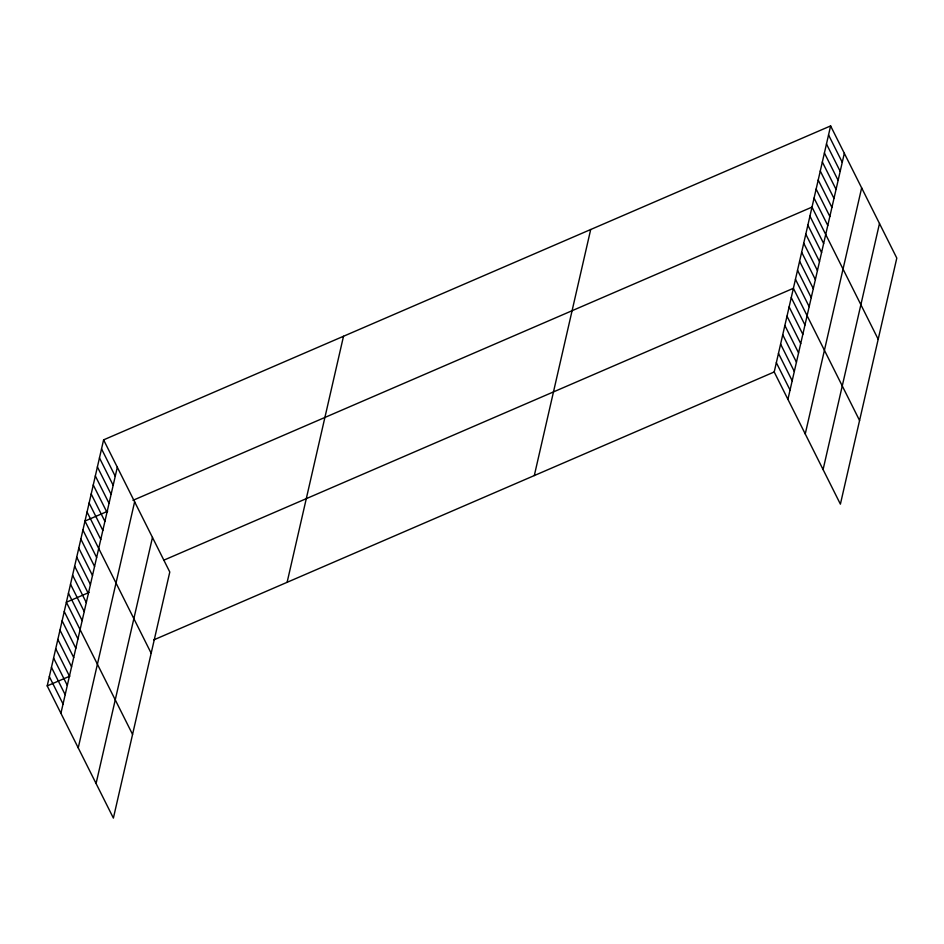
<?xml version="1.0" encoding="UTF-8"?>
<svg xmlns="http://www.w3.org/2000/svg" width="944" height="944" viewBox="0 0 944 944"><rect width="100%" height="100%" fill="white"/><g stroke="black" fill="none" stroke-linecap="round" stroke-linejoin="round"><path stroke-width="1.42" d="M103.604 439.857L169.79 572.029L113.386 818.082L47.2 685.91L103.604 439.857L830.614 125.918L896.8 258.09L840.396 504.143L774.21 371.971L830.614 125.918M60.912 713.298L117.316 467.245M78.234 747.872L134.626 501.819M96.076 783.508L152.468 537.443M287.118 582.306L343.51 336.253M534.304 475.575L590.696 229.51M787.921 399.359L844.325 153.306M805.244 433.945L861.648 187.88M823.085 469.569L879.489 223.516M107.651 511.27L84.984 521.053L151.17 653.224M132.974 500.332L812.005 207.114L878.191 339.285M89.031 592.466L66.375 602.248L132.561 734.42M163.678 560.24L793.385 288.309L859.571 420.493M47.2 685.91L69.856 676.128M153.825 639.867L774.21 371.971M828.549 134.933L842.26 162.321M826.472 143.96L840.195 171.348M824.407 152.987L838.119 180.375M822.342 162.002L836.054 189.39M820.277 171.029L833.989 198.417M818.2 180.044L831.924 207.432M816.135 189.071L829.847 216.459M814.07 198.087L827.782 225.474M809.928 216.141L823.652 243.528M807.863 225.156L821.575 252.544M805.798 234.183L819.51 261.571M803.733 243.198L817.445 270.586M801.657 252.225L815.38 279.613M799.592 261.252L813.303 288.64M797.527 270.267L811.238 297.655M795.462 279.294L809.173 306.682M791.261 297.608L804.972 324.996M789.125 306.906L802.837 334.294M787.001 316.205L800.713 343.592M784.865 325.491L798.577 352.879M782.729 334.79L796.453 362.177M780.605 344.088L794.317 371.476M778.47 353.386L792.193 380.774M776.346 362.673L790.057 390.061M101.527 448.872L115.251 476.26M99.462 457.899L113.174 485.287M97.397 466.914L111.109 494.302M95.332 475.941L109.044 503.329M93.255 484.968L106.979 512.344M91.19 493.983L104.902 521.371M89.125 503.01L102.837 530.398M87.06 512.026L100.772 539.413M82.919 530.068L96.63 557.456M80.854 539.095L94.565 566.483M78.789 548.122L92.5 575.51M76.712 557.137L90.435 584.525M74.647 566.164L88.358 593.552M72.582 575.179L86.293 602.567M70.517 584.206L84.228 611.594M68.44 593.233L82.163 620.621M64.251 611.547L77.963 638.935M62.115 620.845L75.827 648.233M59.979 630.132L73.703 657.52M57.855 639.43L71.567 666.818M55.72 648.729L69.431 676.116M53.596 658.027L67.307 685.415M51.46 667.314L65.171 694.701M49.336 676.612L63.047 704"/></g></svg>
